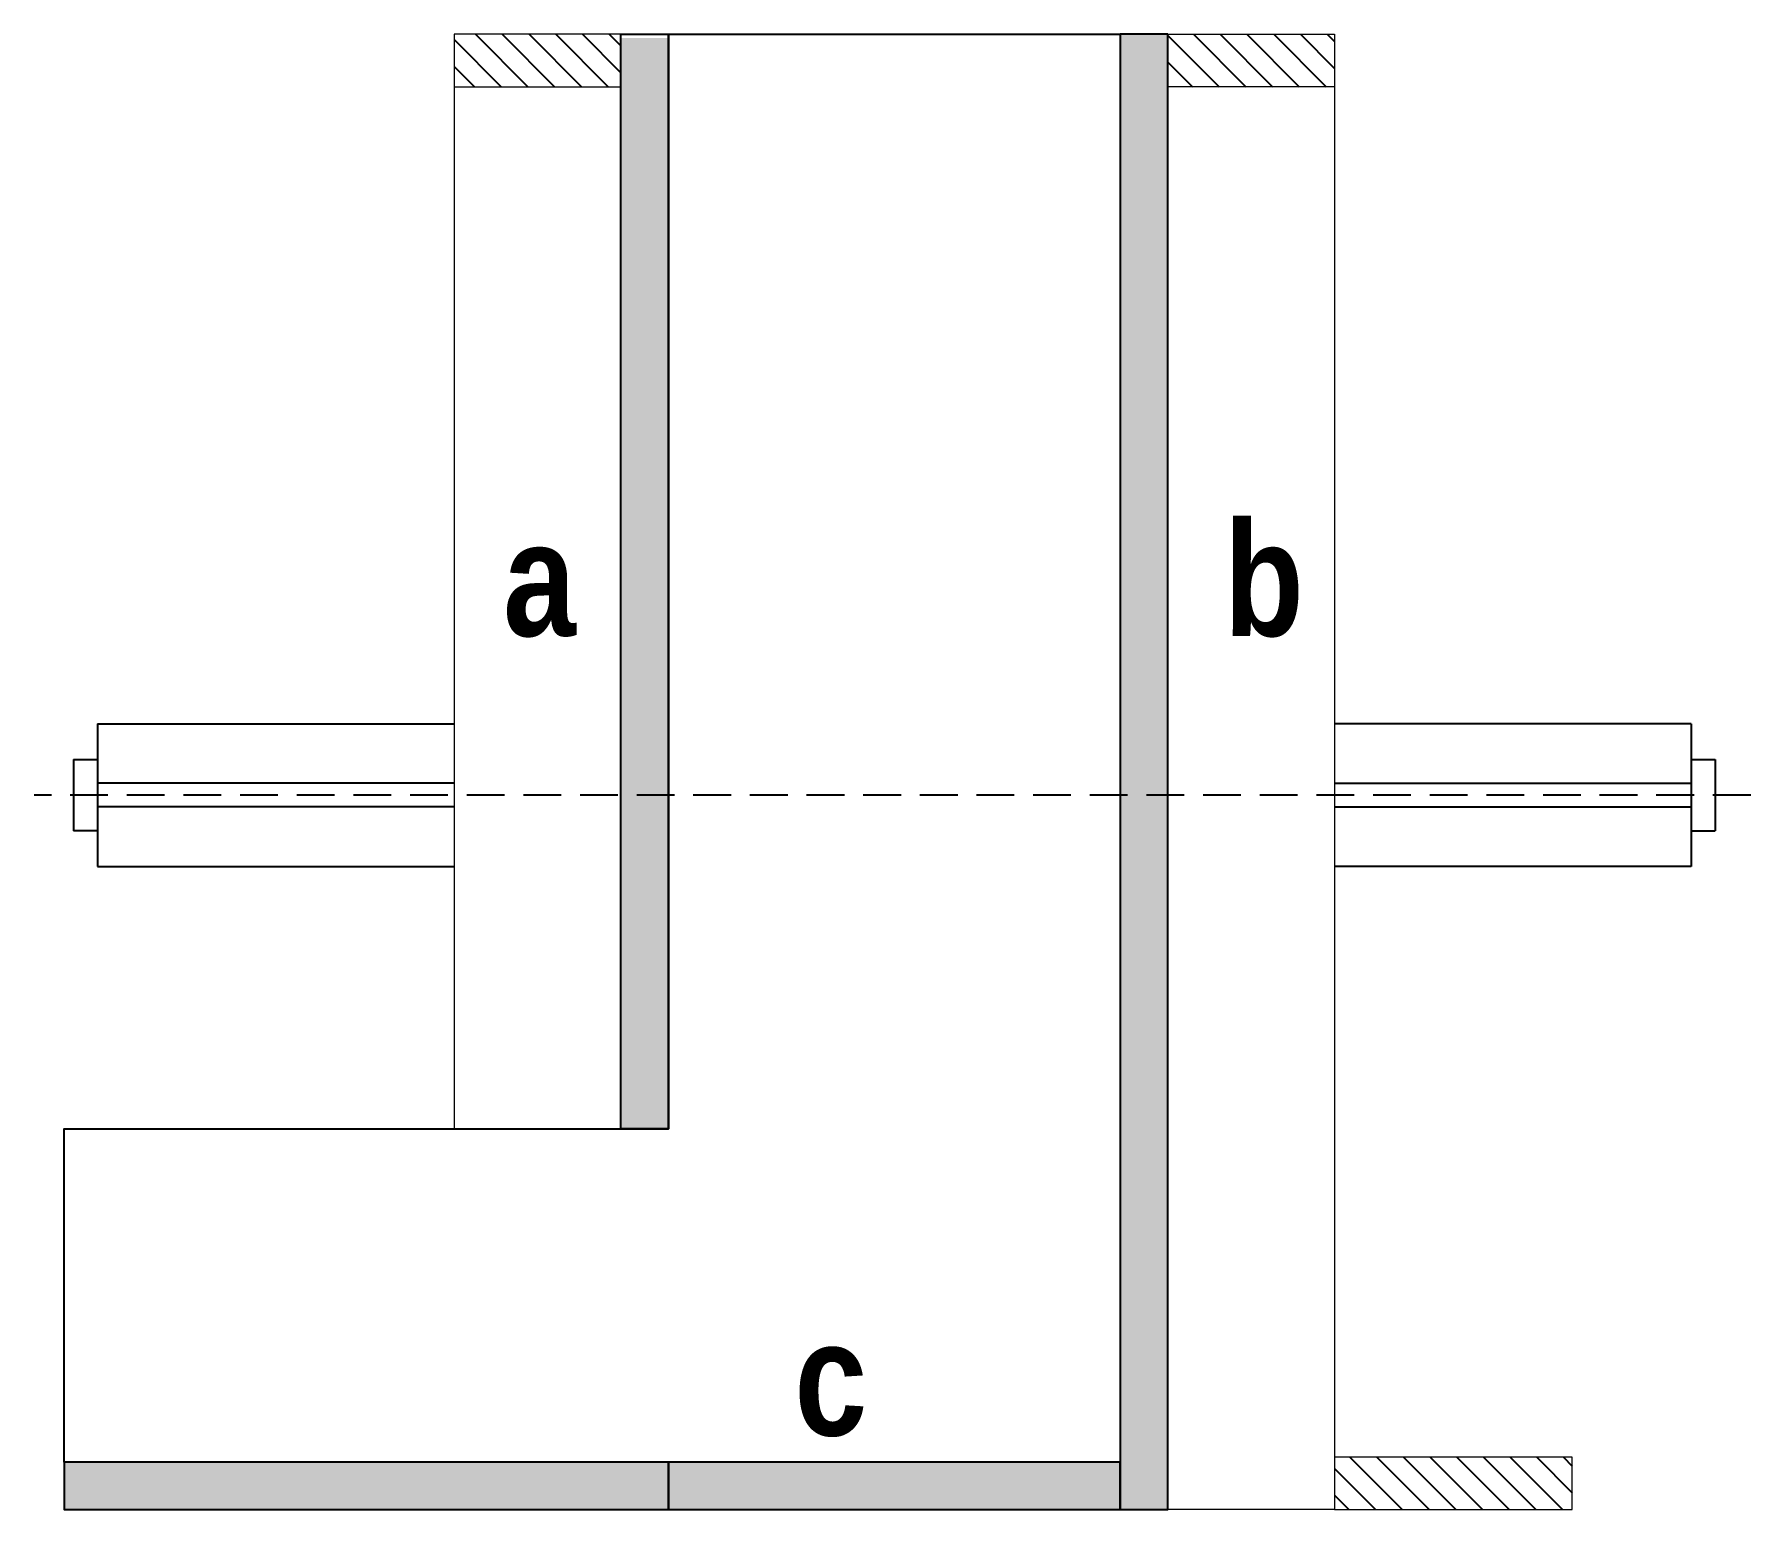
# Model space of a CAD drawing. Header units: millimetres. Extents: x 7703 to 7847, y 4429 to 4553.
import ezdxf

# ---------------------------------------------------------------- set-up
doc = ezdxf.new("R2010")
doc.units = ezdxf.units.MM
doc.linetypes.add('HIDDEN', pattern=[9.525, 6.35, -3.175])
doc.layers.add('CONCRETO', color=251, linetype='Continuous', lineweight=25)
doc.layers.add('Madeira', color=126, linetype='Continuous', lineweight=18)
for name, color, linetype in [('detalhes', 4, 'Continuous'), ('Hachura', 253, 'Continuous'), ('Painéis', 200, 'Continuous'), ('TENSOR', 3, 'Continuous')]:
    doc.layers.add(name, color=color, linetype=linetype)
doc.styles.add('TECNICA', font='techb___.ttf', dxfattribs={"height": 10})

msp = doc.modelspace()

# ---------------------------------------------------------------- hatches: boundary and pattern name
at = {"layer": 'Hachura'}
h = msp.add_hatch(dxfattribs=at)
h.set_pattern_fill('ANSI31', color=256, scale=0.5, angle=270, style=0)
h.set_pattern_definition([(315, (30635.9947, -3754.7241), (1.12253202, 1.12253202), [])])
h.paths.add_polyline_path([(7752.13, 4548.52), (7752.13, 4552.92), (7738.13, 4552.92), (7738.13, 4548.52)])
h = msp.add_hatch(color=256, dxfattribs=at)
h.dxf.hatch_style = 1
h.paths.add_polyline_path([(7794.13, 4428.9), (7798.13, 4428.9), (7798.13, 4552.92), (7794.13, 4552.92)])
h = msp.add_hatch(dxfattribs=at)
h.set_pattern_fill('ANSI31', color=256, scale=0.5, angle=270, style=0)
h.set_pattern_definition([(315, (30747.9947, -3754.7241), (1.12253202, 1.12253202), [])])
h.paths.add_polyline_path([(7798.13, 4548.52), (7798.13, 4552.92), (7812.13, 4552.92), (7812.13, 4548.52)])
h = msp.add_hatch(color=256, dxfattribs=at)
h.dxf.hatch_style = 1
h.paths.add_polyline_path([(7752.13, 4460.9), (7756.13, 4460.9), (7756.13, 4552.62), (7752.13, 4552.62)])
h = msp.add_hatch(dxfattribs=at)
h.set_pattern_fill('ANSI31', color=256, scale=0.5, angle=270, style=0)
h.set_pattern_definition([(315, (30709.9947, -3800.7464), (1.12253202, 1.12253202), [])])
h.paths.add_polyline_path([(7832.13, 4428.9), (7832.13, 4433.3), (7812.13, 4433.3), (7812.13, 4428.9)])
h = msp.add_hatch(color=256, dxfattribs=at)
h.dxf.hatch_style = 1
h.paths.add_polyline_path([(7756.13, 4428.9), (7756.13, 4432.9), (7705.34, 4432.9), (7705.34, 4428.9)])
h = msp.add_hatch(color=256, dxfattribs=at)
h.dxf.hatch_style = 1
h.paths.add_polyline_path([(7794.13, 4428.9), (7794.13, 4432.9), (7756.13, 4432.9), (7756.13, 4428.9)])

# ---------------------------------------------------------------- linework, layer by layer
at = {"ltscale": 3}
for p, q in [((7708.13, 4494.97), (7708.13, 4482.97)), ((7708.13, 4494.97), (7738.13, 4494.97)), ((7842.13, 4494.97), (7812.13, 4494.97)), ((7842.13, 4494.97), (7842.13, 4482.97)), ((7706.13, 4491.97), (7706.13, 4485.97)), ((7706.13, 4491.97), (7708.13, 4491.97)), ((7842.13, 4491.97), (7844.13, 4491.97)), ((7844.13, 4491.97), (7844.13, 4485.97)), ((7738.13, 4489.97), (7708.13, 4489.97)), ((7812.13, 4489.97), (7842.13, 4489.97)), ((7738.13, 4487.97), (7708.13, 4487.97)), ((7812.13, 4487.97), (7842.13, 4487.97)), ((7708.13, 4485.97), (7706.13, 4485.97)), ((7842.13, 4485.97), (7844.13, 4485.97)), ((7708.13, 4482.97), (7738.13, 4482.97)), ((7842.13, 4482.97), (7812.13, 4482.97))]:
    msp.add_line(p, q, dxfattribs=at)
at = {"layer": 'CONCRETO'}
msp.add_lwpolyline([(7756.13, 4552.92), (7794.13, 4552.92), (7794.13, 4528.92), (7794.13, 4528.92), (7794.13, 4432.9), (7705.34, 4432.9), (7705.34, 4460.9), (7756.13, 4460.9), (7756.13, 4552.92)], dxfattribs=at)
at = {"layer": 'Madeira'}
for points in [[(7752.13, 4548.52), (7752.13, 4552.92), (7738.13, 4552.92), (7738.13, 4548.52)], [(7752.13, 4552.92), (7738.13, 4552.92), (7738.13, 4460.9), (7752.13, 4460.9)], [(7798.13, 4548.52), (7798.13, 4552.92), (7812.13, 4552.92), (7812.13, 4548.52)], [(7798.13, 4552.92), (7812.13, 4552.92), (7812.13, 4428.9), (7798.13, 4428.9)], [(7832.13, 4428.9), (7832.13, 4433.3), (7812.13, 4433.3), (7812.13, 4428.9)]]:
    msp.add_lwpolyline(points, close=True, dxfattribs=at)
at = {"layer": 'Painéis'}
for points in [[(7752.13, 4552.92), (7756.13, 4552.92), (7756.13, 4460.9), (7752.13, 4460.9)], [(7798.13, 4552.92), (7794.13, 4552.92), (7794.13, 4428.9), (7798.13, 4428.9)], [(7756.13, 4428.9), (7756.13, 4432.9), (7705.34, 4432.9), (7705.34, 4428.9)], [(7794.13, 4428.9), (7794.13, 4432.9), (7756.13, 4432.9), (7756.13, 4428.9)]]:
    msp.add_lwpolyline(points, close=True, dxfattribs=at)
at = {"layer": 'TENSOR', "linetype": 'HIDDEN', "ltscale": 0.5}
msp.add_line((7847.13, 4488.97), (7702.82, 4488.97), dxfattribs=at)

# ---------------------------------------------------------------- texts
at = {"layer": 'detalhes', "style": 'TECNICA'}
for s, p in [('b', (7802.84, 4502.34)), ('a', (7742.24, 4502.34)), ('c', (7766.73, 4435.13))]:
    msp.add_text(s, height=9.6, rotation=360, dxfattribs=at).set_placement(p)

doc.saveas('drawing.dxf')
